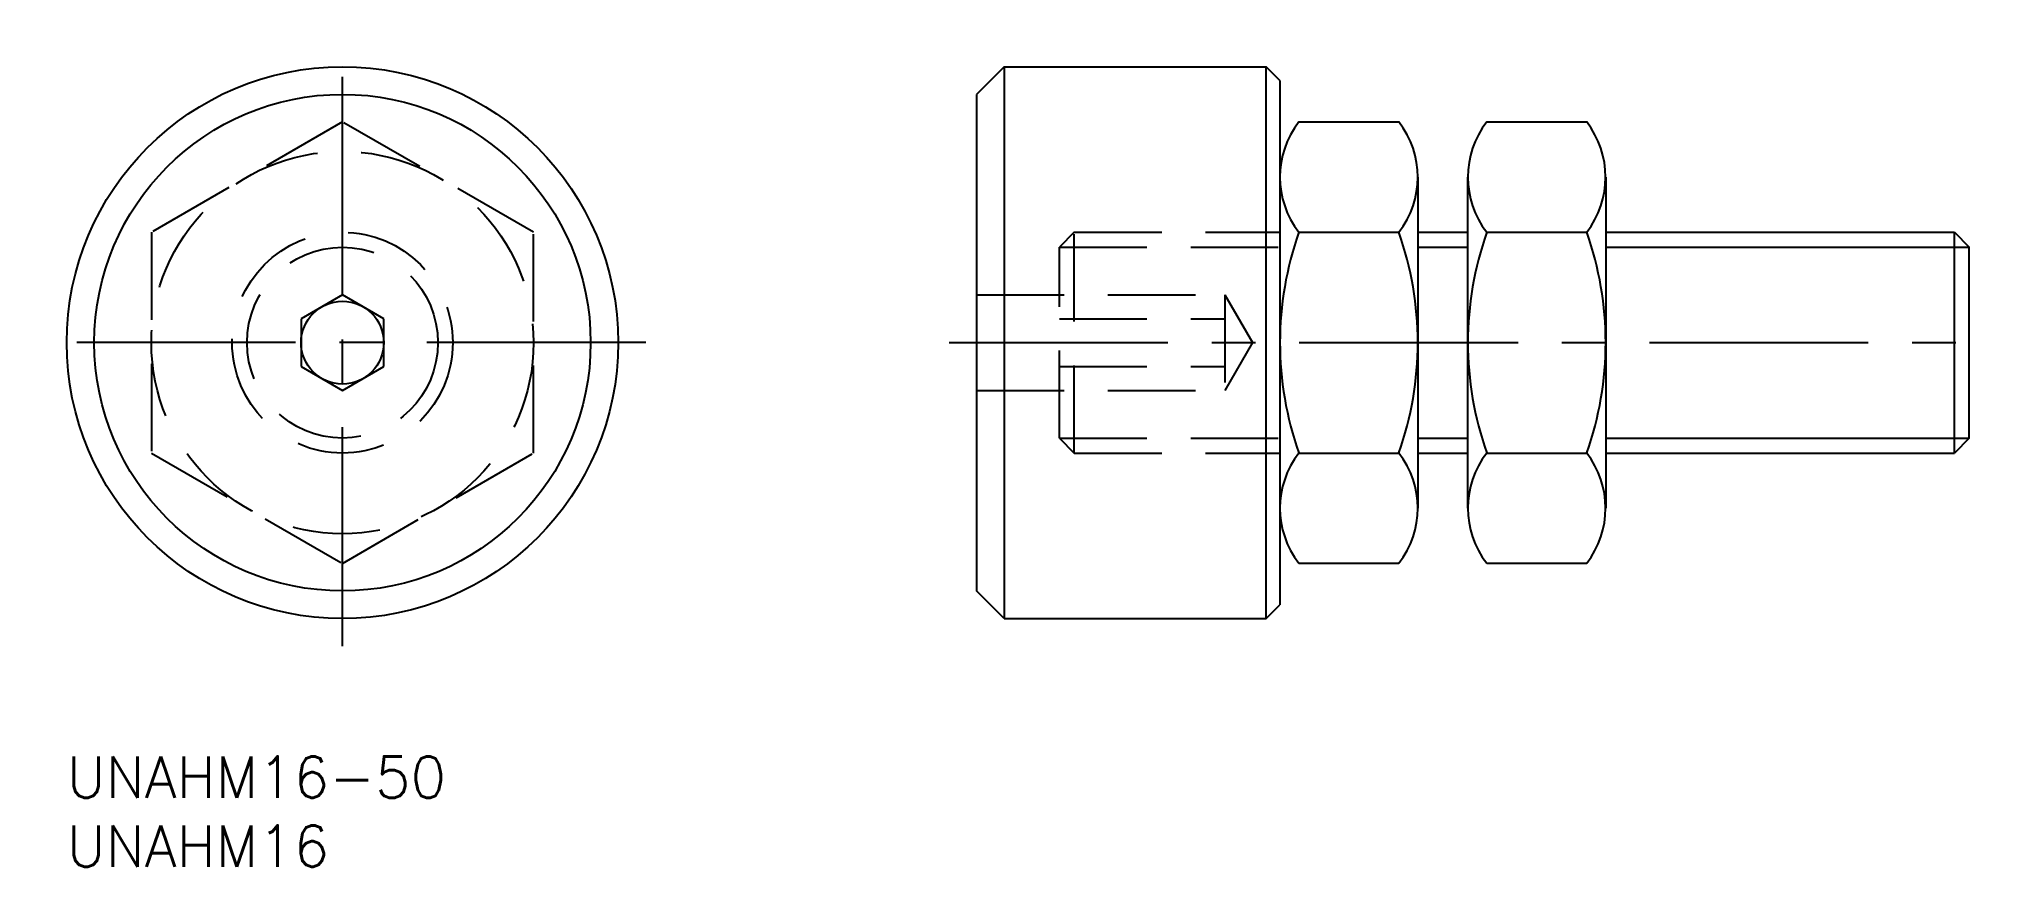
# Model space of a CAD drawing. Extents: x -2 to 140, y -8 to 52.
import ezdxf

# ---------------------------------------------------------------- set-up
doc = ezdxf.new("R2010")
doc.units = 0
doc.header["$LTSCALE"] = 0.5
doc.linetypes.add('CENTER', pattern=[50.8, 31.75, -6.35, 6.35, -6.35])
doc.linetypes.add('DASHED', pattern=[19.05, 12.7, -6.35])
for name, color, linetype in [('MSM_CENTER', 1, 'CENTER'), ('MSM_CONTINUOUS', 7, 'CONTINUOUS'), ('MSM_DASHED', 4, 'DASHED'), ('MSM_NARROW', 5, 'CONTINUOUS'), ('MSM_PART_NUMBER', 7, 'CONTINUOUS')]:
    doc.layers.add(name, color=color, linetype=linetype)
doc.styles.get("Standard").update_dxf_attribs({"font": 'txt.shx', "height": 3, "bigfont": 'bigfont.shx'})

# ---------------------------------------------------------------- blocks, each defined once
blk = doc.blocks.new('*U3')
at = {"layer": 'MSM_PART_NUMBER'}
blk.add_text('UNAHM16-50', height=3, dxfattribs=at).set_placement((0, -3))
blk = doc.blocks.new('*U4')
at = {"layer": 'MSM_PART_NUMBER'}
blk.add_text('UNAHM16', height=3, dxfattribs=at).set_placement((0, -8))

msp = doc.modelspace()

# ---------------------------------------------------------------- linework, layer by layer
at = {"layer": 'MSM_CENTER'}
for p, q in [((20, 8), (20, 52)), ((42, 30), (-2, 30)), ((64, 30), (140, 30))]:
    msp.add_line(p, q, dxfattribs=at)
at = {"layer": 'MSM_CONTINUOUS'}
for p, q in [((68, 50), (66, 48)), ((68, 50), (68, 10)), ((68, 50), (87, 50)), ((87, 10), (87, 50)), ((88, 49), (87, 50)), ((88, 49), (88, 11)), ((66, 48), (66, 12)), ((89.37, 46), (96.63, 46)), ((103, 46), (110.25, 46)), ((98, 42), (98, 18)), ((101.63, 18), (101.63, 42)), ((111.63, 42), (111.63, 18)), ((89.37, 38), (96.63, 38)), ((98, 38), (101.63, 38)), ((103, 38), (110.25, 38)), ((111.63, 38), (136.92, 38)), ((136.92, 22), (136.92, 38)), ((136.92, 38), (138, 36.92)), ((138, 23.08), (138, 36.92)), ((20, 33.46), (17, 31.73)), ((23, 31.73), (20, 33.46)), ((17, 31.73), (17, 28.27)), ((23, 28.27), (23, 31.73)), ((17, 28.27), (20, 26.54)), ((20, 26.54), (23, 28.27)), ((138, 23.08), (136.92, 22)), ((89.37, 22), (96.63, 22)), ((98, 22), (101.63, 22)), ((103, 22), (110.25, 22)), ((111.63, 22), (136.92, 22)), ((96.63, 14), (89.37, 14)), ((110.25, 14), (103, 14)), ((68, 10), (66, 12)), ((68, 10), (87, 10)), ((87, 10), (88, 11))]:
    msp.add_line(p, q, dxfattribs=at)
for radius in [20, 18, 3]:
    msp.add_circle((20, 30), radius, dxfattribs=at)
for centre, radius, start, end in [((94.51, 42), 6.51, 142.1211, 217.8789), ((91.49, 42), 6.51, 322.1211, 37.8789), ((108.14, 42), 6.51, 142.1211, 217.8789), ((105.11, 42), 6.51, 322.1211, 37.8789), ((112, 30), 24, 160.5288, 199.4712), ((74, 30), 24, 340.5288, 19.4712), ((125.63, 30), 24, 160.5288, 199.4712), ((87.63, 30), 24, 340.5288, 19.4712), ((94.51, 18), 6.51, 142.1211, 217.8789), ((91.49, 18), 6.51, 322.1211, 37.8789), ((108.14, 18), 6.51, 142.1211, 217.8789), ((105.11, 18), 6.51, 322.1211, 37.8789)]:
    msp.add_arc(centre, radius, start, end, dxfattribs=at)
at = {"layer": 'MSM_DASHED'}
for p, q in [((20, 46), (6.14, 38)), ((33.86, 38), (20, 46)), ((6.14, 38), (6.14, 22)), ((33.86, 22), (33.86, 38)), ((73.08, 38), (72, 36.92)), ((73.08, 38), (88, 38)), ((73.08, 22), (73.08, 38)), ((72, 36.92), (88, 36.92)), ((72, 23.08), (72, 36.92)), ((66, 33.46), (84, 33.46)), ((84, 33.46), (84, 26.54)), ((84, 33.46), (86, 30)), ((72, 31.73), (84, 31.73)), ((86, 30), (84, 26.54)), ((72, 28.27), (84, 28.27)), ((66, 26.54), (84, 26.54)), ((72, 23.08), (88, 23.08)), ((72, 23.08), (73.08, 22)), ((6.14, 22), (20, 14)), ((20, 14), (33.86, 22)), ((73.08, 22), (88, 22))]:
    msp.add_line(p, q, dxfattribs=at)
for radius in [13.86, 8, 6.92]:
    msp.add_circle((20, 30), radius, dxfattribs=at)
at = {"layer": 'MSM_NARROW'}
for p, q in [((98, 36.92), (101.63, 36.92)), ((111.63, 36.92), (138, 36.92)), ((98, 23.08), (101.63, 23.08)), ((111.63, 23.08), (138, 23.08))]:
    msp.add_line(p, q, dxfattribs=at)

# ---------------------------------------------------------------- block references
at = {"layer": 'MSM_CONTINUOUS'}
for name in ['*U3', '*U4']:
    msp.add_blockref(name, (0, 0), dxfattribs=at)

doc.saveas('drawing.dxf')
